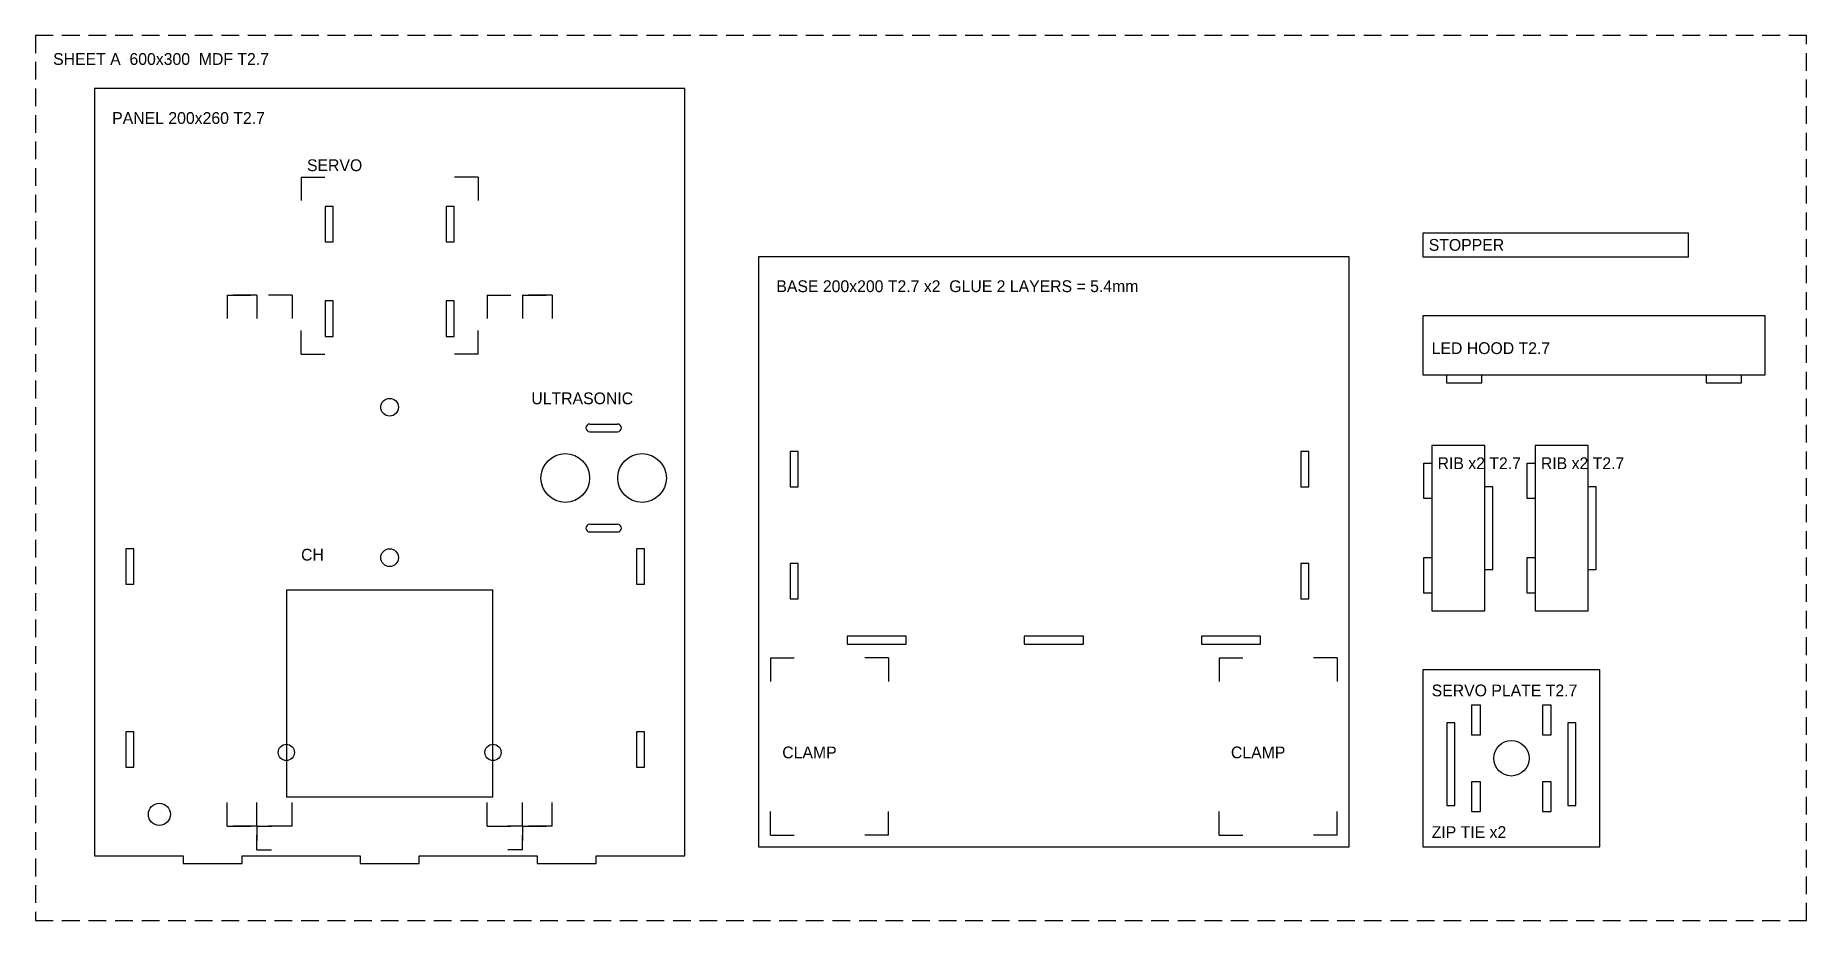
# Model space of a CAD drawing. Header units: millimetres. Extents: x 0 to 600, y 0 to 300.
import ezdxf

# ---------------------------------------------------------------- set-up
doc = ezdxf.new("R2010")
doc.units = ezdxf.units.MM
doc.linetypes.add('DASHED', pattern=[9, 6, -3])
for name, color, linetype in [('CUT', 1, 'CONTINUOUS'), ('ENGRAVE', 5, 'CONTINUOUS'), ('LABEL', 3, 'CONTINUOUS'), ('SHEET', 2, 'DASHED')]:
    doc.layers.add(name, color=color, linetype=linetype)

msp = doc.modelspace()

# ---------------------------------------------------------------- linework, layer by layer
at = {"layer": 'CUT'}
for p, q in [((220, 282), (20, 282)), ((20, 282), (20, 22)), ((220, 22), (220, 282)), ((100.85, 242), (98.15, 242)), ((98.15, 242), (98.15, 230)), ((100.85, 230), (100.85, 242)), ((141.85, 242), (139.15, 242)), ((139.15, 242), (139.15, 230)), ((141.85, 230), (141.85, 242)), ((98.15, 230), (100.85, 230)), ((139.15, 230), (141.85, 230)), ((560, 233), (470, 233)), ((470, 233), (470, 225)), ((560, 225), (560, 233)), ((445, 225), (245, 225)), ((245, 225), (245, 25)), ((445, 25), (445, 225)), ((470, 225), (560, 225)), ((100.85, 210), (98.15, 210)), ((98.15, 210), (98.15, 198)), ((100.85, 198), (100.85, 210)), ((141.85, 210), (139.15, 210)), ((139.15, 210), (139.15, 198)), ((141.85, 198), (141.85, 210)), ((586, 205), (470, 205)), ((470, 205), (470, 185)), ((586, 185), (586, 205)), ((98.15, 198), (100.85, 198)), ((139.15, 198), (141.85, 198)), ((470, 185), (586, 185)), ((478, 185), (478, 182.3)), ((478, 182.3), (490, 182.3)), ((490, 182.3), (490, 185)), ((566, 185), (566, 182.3)), ((566, 182.3), (578, 182.3)), ((578, 182.3), (578, 185)), ((187.8, 168.3), (197.2, 168.3)), ((187.8, 165.7), (197.2, 165.7)), ((258.35, 159), (255.65, 159)), ((255.65, 159), (255.65, 147)), ((258.35, 147), (258.35, 159)), ((431.35, 159), (428.65, 159)), ((428.65, 159), (428.65, 147)), ((431.35, 147), (431.35, 159)), ((491, 161), (473, 161)), ((473, 161), (473, 105)), ((491, 105), (491, 161)), ((526, 161), (508, 161)), ((508, 161), (508, 105)), ((526, 105), (526, 161)), ((470.3, 143), (470.3, 155)), ((470.3, 155), (473, 155)), ((505.3, 143), (505.3, 155)), ((505.3, 155), (508, 155)), ((255.65, 147), (258.35, 147)), ((428.65, 147), (431.35, 147)), ((493.7, 147), (491, 147)), ((493.7, 119), (493.7, 147)), ((528.7, 147), (526, 147)), ((528.7, 119), (528.7, 147)), ((473, 143), (470.3, 143)), ((508, 143), (505.3, 143)), ((187.8, 134.3), (197.2, 134.3)), ((33.35, 126), (30.65, 126)), ((30.65, 126), (30.65, 114)), ((33.35, 114), (33.35, 126)), ((187.8, 131.7), (197.2, 131.7)), ((206.35, 126), (203.65, 126)), ((203.65, 126), (203.65, 114)), ((206.35, 114), (206.35, 126)), ((258.35, 121), (255.65, 121)), ((255.65, 121), (255.65, 109)), ((258.35, 109), (258.35, 121)), ((431.35, 121), (428.65, 121)), ((428.65, 121), (428.65, 109)), ((431.35, 109), (431.35, 121)), ((470.3, 111), (470.3, 123)), ((470.3, 123), (473, 123)), ((505.3, 111), (505.3, 123)), ((505.3, 123), (508, 123)), ((30.65, 114), (33.35, 114)), ((203.65, 114), (206.35, 114)), ((491, 119), (493.7, 119)), ((526, 119), (528.7, 119)), ((155, 112), (85, 112)), ((85, 112), (85, 42)), ((155, 42), (155, 112)), ((255.65, 109), (258.35, 109)), ((428.65, 109), (431.35, 109)), ((473, 111), (470.3, 111)), ((508, 111), (505.3, 111)), ((473, 105), (491, 105)), ((508, 105), (526, 105)), ((295, 96.35), (275, 96.35)), ((275, 96.35), (275, 93.65)), ((295, 93.65), (295, 96.35)), ((355, 96.35), (335, 96.35)), ((335, 96.35), (335, 93.65)), ((355, 93.65), (355, 96.35)), ((415, 96.35), (395, 96.35)), ((395, 96.35), (395, 93.65)), ((415, 93.65), (415, 96.35)), ((275, 93.65), (295, 93.65)), ((335, 93.65), (355, 93.65)), ((395, 93.65), (415, 93.65)), ((530, 85), (470, 85)), ((470, 85), (470, 25)), ((530, 25), (530, 85)), ((489.5, 73), (486.5, 73)), ((486.5, 73), (486.5, 63)), ((489.5, 63), (489.5, 73)), ((513.5, 73), (510.5, 73)), ((510.5, 73), (510.5, 63)), ((513.5, 63), (513.5, 73)), ((480.85, 67), (478.15, 67)), ((478.15, 67), (478.15, 39)), ((480.85, 39), (480.85, 67)), ((521.85, 67), (519.15, 67)), ((519.15, 67), (519.15, 39)), ((521.85, 39), (521.85, 67)), ((33.35, 64), (30.65, 64)), ((30.65, 64), (30.65, 52)), ((33.35, 52), (33.35, 64)), ((206.35, 64), (203.65, 64)), ((203.65, 64), (203.65, 52)), ((206.35, 52), (206.35, 64)), ((486.5, 63), (489.5, 63)), ((510.5, 63), (513.5, 63)), ((30.65, 52), (33.35, 52)), ((203.65, 52), (206.35, 52)), ((85, 42), (155, 42)), ((489.5, 47), (486.5, 47)), ((486.5, 47), (486.5, 37)), ((489.5, 37), (489.5, 47)), ((513.5, 47), (510.5, 47)), ((510.5, 47), (510.5, 37)), ((513.5, 37), (513.5, 47)), ((478.15, 39), (480.85, 39)), ((486.5, 37), (489.5, 37)), ((510.5, 37), (513.5, 37)), ((519.15, 39), (521.85, 39)), ((245, 25), (445, 25)), ((470, 25), (530, 25)), ((20, 22), (50, 22)), ((50, 22), (50, 19.3)), ((50, 19.3), (70, 19.3)), ((70, 19.3), (70, 22)), ((70, 22), (110, 22)), ((110, 22), (110, 19.3)), ((110, 19.3), (130, 19.3)), ((130, 19.3), (130, 22)), ((130, 22), (170, 22)), ((170, 22), (170, 19.3)), ((170, 19.3), (190, 19.3)), ((190, 19.3), (190, 22)), ((190, 22), (220, 22))]:
    msp.add_line(p, q, dxfattribs=at)
for centre, radius in [((120, 174), 3), ((179.5, 150), 8.25), ((205.5, 150), 8.25), ((120, 123), 3), ((500, 55), 6), ((85, 57), 2.75), ((155, 57), 2.75), ((42, 36), 3.75)]:
    msp.add_circle(centre, radius, dxfattribs=at)
for centre, start, end in [((187.8, 167), 90, 270), ((197.2, 167), -90, 90), ((187.8, 133), 90, 270), ((197.2, 133), -90, 90)]:
    msp.add_arc(centre, 1.3, start, end, dxfattribs=at)
at = {"layer": 'ENGRAVE'}
for p, q in [((90, 252), (98, 252)), ((90, 252), (90, 244)), ((150, 252), (142, 252)), ((150, 252), (150, 244)), ((65, 212), (73, 212)), ((65, 212), (65, 204)), ((65, 212), (73, 212)), ((65, 212), (65, 204)), ((75, 212), (67, 212)), ((75, 212), (75, 204)), ((87, 212), (79, 212)), ((87, 212), (87, 204)), ((153, 212), (161, 212)), ((153, 212), (153, 204)), ((165, 212), (173, 212)), ((165, 212), (165, 204)), ((175, 212), (167, 212)), ((175, 212), (167, 212)), ((175, 212), (175, 204)), ((175, 212), (175, 204)), ((90, 192), (90, 200)), ((150, 192), (150, 200)), ((90, 192), (98, 192)), ((150, 192), (142, 192)), ((249, 89), (257, 89)), ((249, 89), (249, 81)), ((289, 89), (281, 89)), ((289, 89), (289, 81)), ((401, 89), (409, 89)), ((401, 89), (401, 81)), ((441, 89), (433, 89)), ((441, 89), (441, 81)), ((65, 32), (65, 40)), ((65, 32), (65, 40)), ((75, 32), (75, 40)), ((87, 32), (87, 40)), ((153, 32), (153, 40)), ((165, 32), (165, 40)), ((175, 32), (175, 40)), ((175, 32), (175, 40)), ((249, 29), (249, 37)), ((289, 29), (289, 37)), ((401, 29), (401, 37)), ((441, 29), (441, 37)), ((65, 32), (73, 32)), ((65, 32), (73, 32)), ((75, 32), (67, 32)), ((75, 32), (80, 32)), ((75, 32), (75, 27)), ((87, 32), (79, 32)), ((153, 32), (161, 32)), ((165, 32), (160, 32)), ((165, 32), (173, 32)), ((165, 32), (165, 27)), ((175, 32), (167, 32)), ((175, 32), (167, 32)), ((75, 24), (75, 29)), ((75, 24), (80, 24)), ((165, 24), (160, 24)), ((165, 24), (165, 29)), ((249, 29), (257, 29)), ((289, 29), (281, 29)), ((401, 29), (409, 29)), ((441, 29), (433, 29))]:
    msp.add_line(p, q, dxfattribs=at)
at = {"layer": 'SHEET'}
for p, q in [((600, 300), (0, 300)), ((0, 300), (0, 0)), ((600, 0), (600, 300)), ((0, 0), (600, 0))]:
    msp.add_line(p, q, dxfattribs=at)

# ---------------------------------------------------------------- texts
at = {"layer": 'LABEL'}
for s, p in [('SHEET A  600x300  MDF T2.7', (6, 290)), ('PANEL 200x260 T2.7', (26, 270)), ('SERVO', (92, 254)), ('STOPPER', (472, 227)), ('BASE 200x200 T2.7 x2  GLUE 2 LAYERS = 5.4mm', (251, 213)), ('LED HOOD T2.7', (473, 192)), ('ULTRASONIC', (168, 175)), ('RIB x2 T2.7', (475, 153)), ('RIB x2 T2.7', (510, 153)), ('CH', (90, 122)), ('SERVO PLATE T2.7', (473, 76)), ('CLAMP', (253, 55)), ('CLAMP', (405, 55)), ('ZIP TIE x2', (473, 28))]:
    msp.add_text(s, height=4, dxfattribs=at).set_placement(p)

doc.saveas('drawing.dxf')
